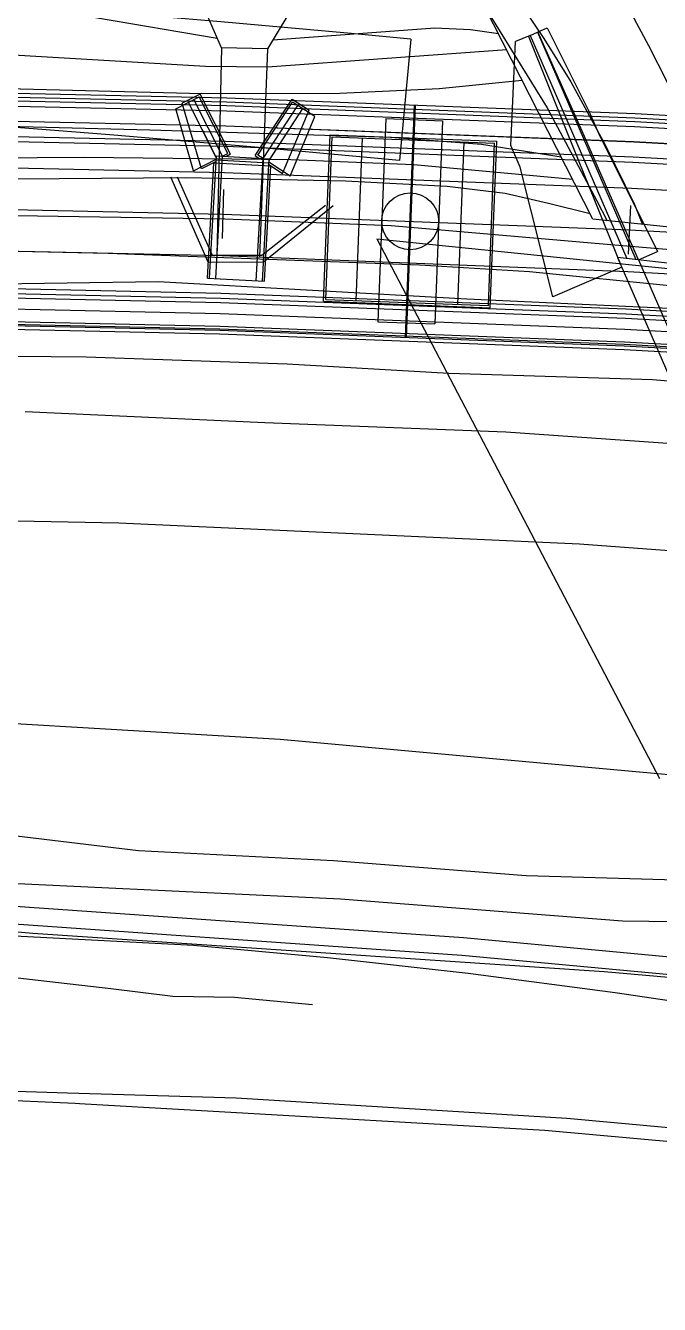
# Model space of a CAD drawing. Header units: millimetres. Extents: x 7782 to 8578, y 1103 to 1809.
# Drawn here: x 8285.9 to 8317.1, y 1449.2 to 1512.1 of the extents above; entities that cross this region are included whole.
import ezdxf
from ezdxf.xclip import XClip

# ---------------------------------------------------------------- set-up
doc = ezdxf.new("R2010")
doc.units = ezdxf.units.MM
doc.header["$LTSCALE"] = 10
doc.header["$MEASUREMENT"] = 0
doc.header["$XCLIPFRAME"] = 2
for name, color, linetype in [('TN-CABL', 4, 'Continuous'), ('TZ-BASE', 253, 'Continuous'), ('TZ-CABL', 4, 'Continuous')]:
    doc.layers.add(name, color=color, linetype=linetype)
doc.linetypes.add('ZIGZAG', pattern='A,0.0001,-0.2,[131,ltypeshp.shx,S=0.2,R=0,X=-0.2,Y=0],-0.4,[131,ltypeshp.shx,S=0.2,R=180,X=0.2,Y=0],-0.2', length=0.8001)

# ---------------------------------------------------------------- blocks, each defined once
blk = doc.blocks.new('JD-FCHJF5CGNX')
at = {"layer": 'TZ-BASE'}
for p, q in [((453.221, 44.67), (453.588, 44.829)), ((453.588, 44.829), (454.069, 45.037)), ((453.588, 44.829), (458.43, 33.641)), ((454.069, 45.037), (456.125, 40.915)), ((438.039, 44.056, 34.874), (437.813, 33.834, -8.746)), ((447.365, 44.487), (446.806, 38.513)), ((452.271, 39.247), (452.508, 44.362)), ((453.221, 44.67), (452.508, 44.362)), ((453.221, 44.67), (457.972, 33.694)), ((440.317, 44.007, 35.03), (439.92, 33.757, -8.749)), ((435.794, 41.057), (436.953, 41.644)), ((436.998, 41.778), (436.105, 41.327)), ((438.361, 38.862), (436.953, 41.644)), ((438.496, 38.818), (436.998, 41.778)), ((436.666, 38.004), (435.794, 41.057)), ((437.068, 38.096), (436.105, 41.327)), ((437.748, 38.746), (436.418, 41.373)), ((437.79, 38.663), (436.418, 41.373)), ((438.094, 38.727), (436.686, 41.508)), ((439.701, 38.752), (441.516, 41.529)), ((439.839, 38.781), (441.545, 41.391)), ((440.091, 38.617), (441.796, 41.227)), ((440.386, 38.52), (442.047, 41.063)), ((440.437, 38.598), (442.047, 41.063)), ((440.437, 38.598), (442.047, 41.063)), ((441.041, 37.877), (442.353, 40.982)), ((441.516, 41.529), (442.353, 40.982)), ((442.633, 40.68), (441.545, 41.391)), ((447.523, 41.238), (447.08, 29.807)), ((447.573, 41.236), (447.13, 29.805)), ((456.125, 40.915), (456.584, 39.855)), ((441.43, 37.742), (442.633, 40.68)), ((446.121, 40.572), (445.734, 30.58)), ((446.121, 40.572), (448.919, 40.464)), ((448.919, 40.464), (448.532, 30.471)), ((443.071, 31.583), (443.388, 39.777)), ((443.175, 31.679), (443.484, 39.673)), ((443.388, 39.777), (451.582, 39.46)), ((443.484, 39.673), (451.478, 39.364)), ((456.584, 39.855), (459.493, 34.031)), ((444.674, 31.621), (444.983, 39.615)), ((449.67, 31.428), (449.979, 39.422)), ((451.169, 31.37), (451.478, 39.364)), ((451.265, 31.266), (451.582, 39.46)), ((452.73, 38.187), (452.271, 39.247)), ((436.666, 38.004), (437.785, 38.57)), ((437.778, 38.455), (437.068, 38.096)), ((437.362, 32.722), (437.675, 38.399)), ((437.462, 32.717), (437.794, 38.743)), ((437.675, 38.399), (440.471, 38.245)), ((437.761, 32.7), (438.094, 38.727)), ((437.783, 38.544), (440.379, 38.4)), ((437.794, 38.743), (440.39, 38.6)), ((438.094, 38.727), (438.361, 38.862)), ((438.496, 38.818), (438.293, 38.716)), ((439.701, 38.752), (439.891, 38.628)), ((439.758, 32.59), (440.091, 38.617)), ((440.091, 38.617), (439.839, 38.781)), ((440.058, 32.574), (440.39, 38.6)), ((441.43, 37.742), (440.381, 38.427)), ((440.158, 32.568), (440.471, 38.245)), ((440.374, 38.312), (441.041, 37.877)), ((454.347, 31.804), (452.73, 38.187)), ((435.873, 37.706), (437.583, 33.848)), ((438.097, 34.678), (438.17, 37.077)), ((440.033, 33.857), (443.164, 36.32)), ((458.062, 33.905), (458.175, 36.302)), ((445.682, 34.657), (473.112, 31.85)), ((445.682, 34.657), (459.58, 8.104)), ((458.557, 33.626), (459.493, 34.031)), ((437.583, 33.848), (440.033, 33.857)), ((457.524, 33.746), (472.549, -0.967)), ((473.411, 31.909), (457.524, 33.746)), ((458.557, 33.626), (473.582, -1.087)), ((457.731, 33.269), (454.347, 31.804)), ((437.362, 32.722), (440.158, 32.568)), ((443.071, 31.583), (451.265, 31.266)), ((443.175, 31.679), (451.169, 31.37)), ((445.734, 30.58), (448.532, 30.471))]:
    blk.add_line(p, q, dxfattribs=at)
for points, elevation in [([(392.931, 46.655), (396.941, 46.787), (407.861, 46.758), (422.338, 46.525), (426.861, 46.194), (431.847, 45.55), (437.833, 44.533)], 35), ([(452.073, 43.951), (440.314, 43.099), (437.263, 43.133), (419.732, 44.165), (407.716, 44.61), (396.615, 44.828), (394.216, 44.807)], 36), ([(440.586, 44.456), (448.54, 45.033), (450.284, 44.958), (451.662, 44.759)], 35), ([(452.835, 42.453), (448.758, 42.031), (443.866, 41.81), (437.118, 41.785), (414.104, 42.377), (395.447, 43.036)], 37), ([(454.755, 38.682), (450.829, 39.298), (446.35, 39.638), (434.529, 40.004), (396.891, 40.967), (396.885, 40.967)], 38), ([(455.316, 37.579), (447.508, 38.3), (441.452, 38.552), (431.3, 38.659), (410.453, 38.518), (398.599, 38.502)], 39), ([(456.176, 35.889), (454.124, 36.399), (451.99, 36.88), (449.143, 37.235), (444.15, 37.492), (436.298, 37.664), (423.814, 37.564), (399.549, 37.135)], 40), ([(515.797, 29.259), (506.986, 30.461), (497.179, 31.342), (473.931, 32.95), (456.423, 34.432), (446.395, 35.289), (438.208, 35.624), (426.934, 35.812), (402.429, 35.743), (400.534, 35.718)], 41), ([(479.099, 30.727), (467.657, 31.596), (453.188, 33.032), (447.782, 33.368), (432.468, 33.94), (410.926, 34.405), (401.388, 34.489)], 42), ([(476.475, -10.187), (474.148, -7.746), (473.031, -6.728), (471.906, -5.938), (470.578, -5.198), (469.11, -4.581), (467.217, -4.036), (463.719, -3.381), (457.413, -2.451), (450.176, -1.504), (443.253, -0.722), (436.664, -0.125), (427.886, 0.337), (406.127, 1.999), (400.965, 2.263)], 41), ([(442.519, -3.033), (438.692, -2.684), (435.658, -2.623), (432.607, -2.257), (426.445, -1.555)], 42)]:
    blk.add_lwpolyline(points, dxfattribs=dict(at, elevation=elevation))
for points in [[(458.557, 33.626), (455.712, 40.107), (453.61, 44.839)], [(457.731, 33.269), (455.07, 39.829), (453.151, 44.64)], [(237.916, 32.527), (257.859, 34.491), (277.826, 36.301), (297.818, 37.925), (317.836, 39.33), (337.879, 40.485), (357.934, 41.358), (369.3, 41.716), (378.042, 41.919), (398.122, 42.146), (418.217, 42.038), (438.307, 41.595), (458.387, 40.818), (478.451, 39.706), (498.494, 38.259), (518.51, 36.479), (538.494, 34.365), (558.44, 31.919)], [(237.936, 32.329), (257.878, 34.292), (277.843, 36.102), (297.833, 37.725), (317.849, 39.13), (337.889, 40.286), (357.942, 41.159), (369.306, 41.516), (378.045, 41.719), (398.123, 41.946), (418.214, 41.838), (438.301, 41.395), (458.378, 40.618), (478.439, 39.506), (498.478, 38.06), (518.491, 36.28), (538.471, 34.167), (558.414, 31.721)], [(558.355, 31.276), (538.42, 33.721), (518.448, 35.833), (498.442, 37.612), (478.41, 39.058), (458.357, 40.169), (438.287, 40.947), (418.208, 41.389), (398.124, 41.497), (378.053, 41.27), (369.318, 41.067), (357.959, 40.71), (337.911, 39.837), (317.877, 38.682), (297.867, 37.277), (277.882, 35.654), (257.92, 33.845), (243.835, 32.458)], [(238.054, 31.164), (257.988, 33.127), (277.944, 34.936), (297.922, 36.558), (317.923, 37.963), (337.948, 39.117), (357.986, 39.989), (369.338, 40.346), (378.065, 40.549), (398.126, 40.776), (418.198, 40.668), (438.265, 40.226), (458.323, 39.449), (478.364, 38.338), (498.384, 36.893), (518.378, 35.115), (538.339, 33.004), (558.262, 30.561)], [(558.16, 29.788), (538.25, 32.23), (518.302, 34.34), (498.322, 36.117), (478.315, 37.561), (458.286, 38.671), (438.242, 39.447), (418.187, 39.889), (398.128, 39.997), (378.079, 39.771), (369.359, 39.568), (358.015, 39.211), (337.987, 38.339), (317.973, 37.186), (297.981, 35.782), (278.01, 34.16), (258.062, 32.352), (243.982, 30.965)], [(238.287, 28.876), (258.205, 30.837), (278.14, 32.644), (298.095, 34.265), (318.07, 35.667), (338.064, 36.82), (358.072, 37.691), (369.4, 38.047), (378.105, 38.25), (398.133, 38.476), (418.167, 38.368), (438.196, 37.927), (458.215, 37.152), (478.218, 36.043), (498.2, 34.601), (518.155, 32.826), (538.078, 30.719), (557.963, 28.28)], [(435.534, 37.71), (437.373, 33.522), (440.098, 33.504), (443.546, 36.293)], [(238.494, 26.837), (258.398, 28.796), (278.316, 30.602), (298.25, 32.221), (318.201, 33.622), (338.168, 34.773), (358.149, 35.642), (369.456, 35.998), (378.14, 36.2), (398.139, 36.426), (418.138, 36.318), (438.133, 35.878), (458.118, 35.104), (478.087, 33.997), (498.035, 32.557), (517.956, 30.786), (537.845, 28.682), (557.696, 26.247)], [(238.701, 24.797), (258.591, 26.756), (278.491, 28.559), (298.405, 30.177), (318.332, 31.576), (338.271, 32.725), (358.225, 33.594), (369.513, 33.949), (378.176, 34.15), (398.145, 34.376), (418.11, 34.269), (438.071, 33.829), (458.022, 33.056), (477.957, 31.951), (497.871, 30.514), (517.758, 28.745), (537.612, 26.645), (557.43, 24.215)], [(238.913, 22.713), (258.788, 24.67), (278.671, 26.472), (298.563, 28.088), (318.465, 29.485), (338.377, 30.633), (358.304, 31.5), (369.57, 31.855), (378.212, 32.056), (398.151, 32.281), (418.082, 32.174), (438.007, 31.734), (457.923, 30.963), (477.823, 29.86), (497.702, 28.426), (517.555, 26.66), (537.375, 24.564), (557.157, 22.137)], [(238.913, 22.713), (258.788, 24.67), (278.671, 26.472), (298.563, 28.088), (318.465, 29.485), (338.377, 30.633), (358.304, 31.5), (369.57, 31.855), (378.212, 32.056), (398.151, 32.281), (418.082, 32.174), (438.007, 31.734), (457.923, 30.963), (477.823, 29.86), (497.702, 28.426), (517.555, 26.66), (537.375, 24.564), (557.157, 22.137)], [(238.934, 22.509), (258.807, 24.466), (278.688, 26.268), (298.579, 27.883), (318.479, 29.28), (338.387, 30.428), (358.311, 31.295), (369.575, 31.65), (378.216, 31.851), (398.152, 32.076), (418.079, 31.969), (438.001, 31.53), (457.914, 30.758), (477.81, 29.656), (497.686, 28.221), (517.535, 26.456), (537.352, 24.36), (557.131, 21.934)], [(239.052, 21.345), (258.917, 23.301), (278.789, 25.102), (298.667, 26.716), (318.553, 28.113), (338.447, 29.26), (358.355, 30.126), (369.607, 30.48), (378.236, 30.681), (398.155, 30.906), (418.063, 30.799), (437.966, 30.36), (457.859, 29.59), (477.736, 28.488), (497.592, 27.055), (517.421, 25.291), (537.219, 23.198), (556.978, 20.774)], [(239.064, 21.221), (258.929, 23.176), (278.799, 24.977), (298.676, 26.592), (318.561, 27.988), (338.453, 29.135), (358.36, 30.001), (369.611, 30.355), (378.238, 30.556), (398.156, 30.781), (418.061, 30.674), (437.962, 30.235), (457.853, 29.465), (477.728, 28.363), (497.582, 26.93), (517.409, 25.167), (537.205, 23.073), (556.962, 20.65)], [(239.064, 21.221), (258.929, 23.176), (278.799, 24.977), (298.676, 26.592), (318.561, 27.988), (338.453, 29.135), (358.36, 30.001), (369.611, 30.355), (378.238, 30.556), (398.156, 30.781), (418.061, 30.674), (437.962, 30.235), (457.853, 29.465), (477.728, 28.363), (497.582, 26.93), (517.409, 25.167), (537.205, 23.073), (556.962, 20.65)], [(239.072, 21.146), (258.936, 23.102), (278.806, 24.903), (298.682, 26.517), (318.566, 27.913), (338.457, 29.06), (358.363, 29.926), (369.613, 30.28), (378.239, 30.481), (398.156, 30.706), (418.06, 30.599), (437.96, 30.16), (457.849, 29.39), (477.723, 28.288), (497.576, 26.856), (517.402, 25.092), (537.196, 22.999), (556.952, 20.576)], [(546.005, 15.282), (532.921, 17.169), (522.436, 18.595), (508.877, 20.201), (498.226, 21.377), (488.596, 22.318), (474.978, 23.451), (463.739, 24.319), (452.033, 25.137), (440.171, 25.608), (428.4, 26.137)], [(668.325, -16.149), (642.454, -9.274), (616.444, -3.107), (576.228, 5.078), (538.716, 11.213), (528.513, 12.431), (517.455, 13.979), (495.276, 16.383), (479.318, 17.869), (455.655, 19.638), (433.002, 20.66), (411.355, 21.086), (402.034, 21.269), (359.069, 20.668)], [(237.157, 4.823), (255.886, 6.632), (274.579, 8.684), (291.164, 10.139), (305.58, 11.15), (320.185, 11.963), (349.841, 12.951), (361.454, 13.068), (384.952, 12.581), (401.618, 12.14), (418.438, 11.361), (418.739, 11.347), (440.924, 10.033), (474.465, 6.989), (498.178, 4.085), (511.815, 2.218), (544.28, -3.055), (580.67, -10.256), (602.414, -15.334), (616.242, -18.799), (638.64, -24.724), (666.085, -32.853), (685.24, -39.228)]]:
    blk.add_lwpolyline(points, dxfattribs=at)
for points in [[(426.544, 69.579, 34.594), (430.268, 68.072, 34.584), (433.671, 66.523, 34.574), (436.893, 64.97, 34.574), (439.992, 62.994, 34.569), (442.923, 60.936, 34.48), (445.968, 58.79, 34.429), (448.017, 57.228, 34.449), (450.474, 55.025, 34.455), (452.657, 52.991, 34.455), (454.712, 50.674, 34.455), (455.367, 49.92, 34.455), (456.039, 48.987, 34.455), (456.83, 47.881, 34.455), (457.315, 47.167, 34.455), (457.72, 46.552, 34.455), (458.216, 45.722, 34.455), (459.038, 44.164, 34.455), (459.942, 42.399, 34.455), (461.493, 39.093, 34.455), (463.302, 34.893, 34.475)], [(426.331, 65.445, 34.434), (428.993, 64.289, 34.372), (431.923, 62.983, 34.366), (434.828, 61.571, 34.335), (437.811, 59.756, 34.304), (440.378, 57.98, 34.304), (442.87, 56.185, 34.304), (445.378, 53.972, 34.309), (447.745, 51.761, 34.309), (449.545, 49.828, 34.309), (451.421, 47.83, 34.309), (453.015, 45.829, 34.309), (453.895, 44.508, 34.309), (455.22, 42.383, 34.309), (456.921, 39.276, 34.309), (458.361, 36.341, 34.315), (458.742, 35.369, 34.335)], [(427.168, 63.504, 34.351), (430.491, 62.072, 34.351), (434.028, 60.299, 34.351), (437.153, 58.348, 34.351), (439.98, 56.42, 34.351), (442.842, 54.395, 34.351), (445.651, 51.847, 34.351), (448.544, 48.951, 34.351), (450.697, 46.598, 34.351), (450.988, 46.083, 34.372), (454.054, 41.104, 34.372), (456.502, 36.532, 34.372), (457.009, 35.55, 34.501)], [(442.261, 47.256, 33.304), (440.317, 44.007, 35.03), (438.039, 44.056, 34.874), (436.554, 47.491, 32.957)], [(471.919, 43.631, 34.237), (470.754, 34.114, 40.145), (456.312, 35.623, 40.166), (450.988, 46.083, 34.439)], [(402.833, 32.411, 43.221), (404.713, 32.463, 43.203), (421.498, 32.356, 42.908), (434.94, 32.562, 42.877), (450.114, 31.704, 42.83), (468.566, 30.859, 42.737), (484.29, 29.806, 42.229), (499.279, 28.696, 42.229), (514.031, 27.637, 42.12), (528.143, 26.186, 41.933), (542.773, 24.042, 41.617), (557.287, 22.592, 41.27)], [(404.883, 29.461, 43.25), (408.503, 29.448, 43.188), (419.376, 28.966, 43.073), (431.392, 28.842, 43.016), (441.276, 28.51, 42.716), (449.227, 28.052, 42.56), (459.244, 27.733, 42.519), (471.392, 26.728, 42.436), (483.032, 25.872, 42.436), (495.77, 24.682, 42.255), (511.217, 22.894, 42.001), (527.038, 20.854, 41.835), (537.526, 19.743, 41.591), (549.826, 17.705, 41.446)], [(421.128, 6.094, 42.609), (433.966, 4.56, 42.42), (443.548, 4.055, 42.22), (453.028, 3.331, 42.42), (459.835, 3.128, 42.31), (465.972, 2.958, 41.898)], [(470.954, 0.884, 40.776), (470.644, 0.906, 40.78), (457.765, 1.081, 40.73), (443.897, 2.162, 40.72), (423.174, 3.15, 40.797)], [(423.906, 2.097, 40.577), (449.94, 0.278, 40.57), (470.947, -1.69, 40.54)], [(470.879, -2.568, 40.54), (449.863, -0.606, 40.57), (424.556, 1.162, 40.577)], [(566.011, -18.435, 39.58), (547.472, -15.337, 39.55), (542.806, -14.723, 39.17), (536.711, -12.8, 39.22), (528.267, -10.607, 39.63), (519.679, -8.734, 39.86), (510.232, -7.34, 39.93), (499.642, -6.356, 40.03), (493.807, -6.669, 40.28), (491.02, -8.547, 40.62), (491.04, -9.346, 40.69), (492.629, -12.576, 42.25), (475.942, -10.683, 42.19), (472.911, -5.296, 40.67), (471.167, -3.172, 40.66), (469.719, -2.55, 40.67), (456.866, -1.418, 40.54), (428.771, 0.472, 40.59), (424.802, 0.809, 40.659)], [(373.988, -5.791, 50.03), (397.119, -6.015, 46.72), (420.773, -7.057, 46.02), (430.482, -7.364, 45.723)], [(430.856, -7.9, 45.566), (409.463, -6.943, 46.22), (382.407, -6.135, 47.15)], [(430.482, -7.364, 45.723), (438.774, -7.625, 45.47), (455.029, -8.611, 44.98), (462.185, -9.277, 44.71), (467.809, -10.284, 44.48), (470.552, -11.342, 44.64), (473.296, -13.327, 44.54), (477.18, -14.184, 44.48), (482.847, -14.379, 44.32), (488.749, -14.91, 43.99), (493.032, -14.646, 43.89), (496.292, -14.194, 43.91), (510.176, -14.985, 43.71), (514.975, -15.458, 43.54), (530.079, -17.798, 43.29), (537.871, -19.252, 42.83), (549.327, -20.741, 41.86), (558.903, -20.628, 40.55), (563.559, -19.92, 40.04), (566.011, -18.435, 39.58)], [(534.199, -19.305, 43.132), (518.712, -16.332, 43.5), (506.999, -15.085, 43.83), (499.062, -14.611, 43.72), (491.637, -15.147, 44.05), (482.735, -15.056, 44.28), (474.759, -14.317, 44.43), (472.573, -13.479, 44.36), (471.366, -12.383, 44.36), (468.499, -10.85, 44.5), (465.025, -10.231, 44.61), (453.952, -9.218, 45.01), (431.063, -7.91, 45.56), (430.856, -7.9, 45.566)]]:
    blk.add_polyline3d(points, dxfattribs=at)
blk.add_circle((447.326, 35.522), 1.4, dxfattribs=at)
for radius, end in [(1319.411, 85.201731), (1313.411, 94.638251)]:
    blk.add_arc((324.52, -1269.192), radius, 84.657692, end, dxfattribs=at)

msp = doc.modelspace()

# ---------------------------------------------------------------- linework, layer by layer
at = {"layer": 'TN-CABL', "linetype": 'ZIGZAG', "ltscale": 0.5}
for points in [[(8415.775, 1497.499), (8395.853, 1499.942), (8375.892, 1502.053), (8355.899, 1503.831), (8335.88, 1505.276), (8315.839, 1506.387), (8295.782, 1507.164), (8275.715, 1507.606), (8255.643, 1507.714), (8235.583, 1507.487), (8226.856, 1507.284), (8215.504, 1506.927), (8195.467, 1506.055), (8175.443, 1504.901), (8155.441, 1503.496), (8135.463, 1501.874), (8115.508, 1500.065), (8101.079, 1498.644)], [(8096.506, 1488.933), (8116.376, 1490.89), (8136.252, 1492.691), (8156.137, 1494.306), (8176.031, 1495.703), (8195.932, 1496.85), (8215.849, 1497.717), (8227.108, 1498.072), (8235.742, 1498.272), (8255.671, 1498.497), (8275.589, 1498.39), (8295.502, 1497.951), (8315.405, 1497.181), (8335.293, 1496.078), (8355.159, 1494.645), (8374.999, 1492.88), (8394.807, 1490.785), (8414.577, 1488.36)]]:
    msp.add_lwpolyline(points, dxfattribs=at)
at = {"layer": 'TZ-CABL', "flags": 128}
for points in [[(8415.905, 1498.49), (8395.966, 1500.936), (8375.989, 1503.049), (8355.98, 1504.828), (8335.943, 1506.274), (8315.886, 1507.386), (8295.812, 1508.163), (8275.729, 1508.606), (8255.641, 1508.714), (8235.566, 1508.487), (8226.828, 1508.284), (8215.466, 1507.927), (8195.416, 1507.054), (8175.379, 1505.899), (8155.366, 1504.494), (8135.378, 1502.87), (8115.414, 1501.061), (8100.981, 1499.64)], [(8415.775, 1497.499), (8395.853, 1499.942), (8375.892, 1502.053), (8355.899, 1503.831), (8335.88, 1505.276), (8315.839, 1506.387), (8295.782, 1507.164), (8275.715, 1507.606), (8255.643, 1507.714), (8235.583, 1507.487), (8226.856, 1507.284), (8215.504, 1506.927), (8195.467, 1506.055), (8175.443, 1504.901), (8155.441, 1503.496), (8135.463, 1501.874), (8115.508, 1500.065), (8101.079, 1498.644)], [(8415.645, 1496.507), (8395.739, 1498.949), (8375.795, 1501.058), (8355.819, 1502.835), (8335.816, 1504.278), (8315.792, 1505.388), (8295.752, 1506.164), (8275.701, 1506.606), (8255.646, 1506.714), (8235.6, 1506.487), (8226.883, 1506.285), (8215.541, 1505.928), (8195.517, 1505.056), (8175.506, 1503.903), (8155.517, 1502.499), (8135.549, 1500.877), (8115.602, 1499.07), (8101.137, 1497.645)], [(8096.405, 1489.928), (8116.282, 1491.885), (8136.167, 1493.688), (8156.062, 1495.304), (8175.967, 1496.701), (8195.882, 1497.849), (8215.812, 1498.717), (8227.08, 1499.071), (8235.725, 1499.272), (8255.668, 1499.497), (8275.602, 1499.39), (8295.532, 1498.951), (8315.452, 1498.18), (8335.357, 1497.076), (8355.24, 1495.642), (8375.096, 1493.876), (8394.92, 1491.779), (8414.707, 1489.352)], [(8096.506, 1488.933), (8116.376, 1490.89), (8136.252, 1492.691), (8156.137, 1494.306), (8176.031, 1495.703), (8195.932, 1496.85), (8215.849, 1497.717), (8227.108, 1498.072), (8235.742, 1498.272), (8255.671, 1498.497), (8275.589, 1498.39), (8295.502, 1497.951), (8315.405, 1497.181), (8335.293, 1496.078), (8355.159, 1494.645), (8374.999, 1492.88), (8394.807, 1490.785), (8414.577, 1488.36)], [(8096.607, 1487.939), (8116.47, 1489.894), (8136.338, 1491.695), (8156.213, 1493.309), (8176.094, 1494.705), (8195.983, 1495.852), (8215.887, 1496.718), (8227.135, 1497.072), (8235.76, 1497.272), (8255.674, 1497.497), (8275.575, 1497.39), (8295.472, 1496.952), (8315.358, 1496.182), (8335.229, 1495.08), (8355.079, 1493.648), (8374.902, 1491.885), (8394.694, 1489.792), (8414.447, 1487.369)]]:
    msp.add_lwpolyline(points, dxfattribs=at)

# ---------------------------------------------------------------- block references
at = {"layer": 'TZ-BASE'}
ref = msp.add_blockref('JD-FCHJF5CGNX', (7857.517, 1466.967), dxfattribs=at)
XClip(ref).set_block_clipping_path([(676.7182880347, -73.0184777296), (475.9393539433, -41.2233870279), (361.2814925293, -39.4163198931), (8.4814334429, -74.5264229504), (-8.4814334428, 74.5264229504), (355.0155153617, 110.7010635291), (488.9166336806, 108.5907127233), (713.5473948341, 73.0184777298)])

doc.saveas('drawing.dxf')
